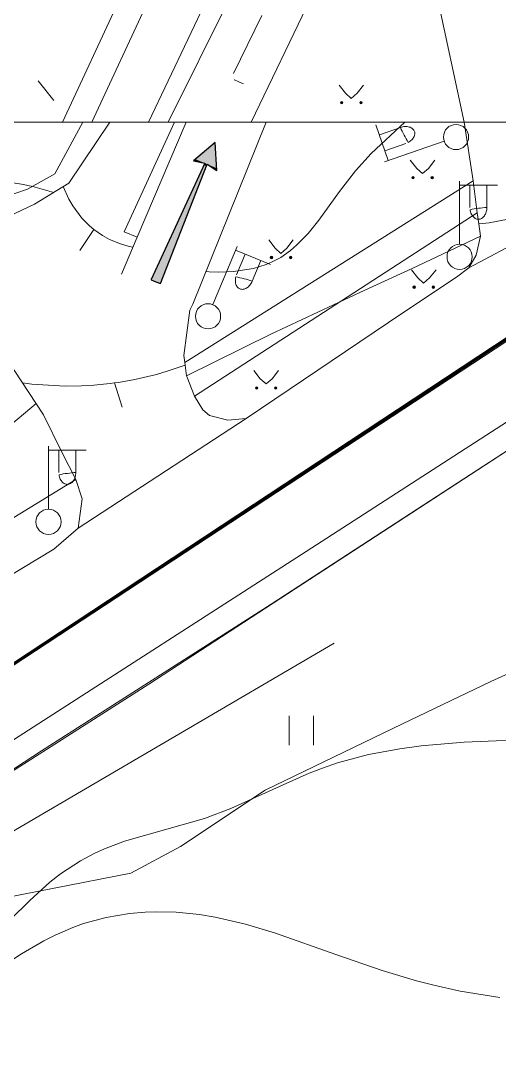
# Model space of a CAD drawing. Extents: x 1000 to 4000, y -5000 to -1000.
# Drawn here: x 1715.8 to 1753.8, y -4074 to -3991.9 of the extents above; entities that cross this region are included whole.
import ezdxf

# ---------------------------------------------------------------- set-up
doc = ezdxf.new("R2010")
doc.units = 0
doc.header["$MEASUREMENT"] = 0
for name, color, linetype in [('1', 7, 'CONTINUOUS'), ('11', 7, 'CONTINUOUS'), ('24', 7, 'CONTINUOUS'), ('границы команд_1', 10, 'CONTINUOUS'), ('СЛОЙ_24', 7, 'CONTINUOUS'), ('СЛОЙ_25', 7, 'CONTINUOUS'), ('СЛОЙ_3', 7, 'CONTINUOUS'), ('СЛОЙ_40', 7, 'CONTINUOUS'), ('СЛОЙ_41', 7, 'CONTINUOUS'), ('СЛОЙ_44', 7, 'CONTINUOUS'), ('СЛОЙ_50', 7, 'CONTINUOUS'), ('СЛОЙ_51', 7, 'CONTINUOUS'), ('СЛОЙ_52', 7, 'CONTINUOUS'), ('СЛОЙ_7', 7, 'CONTINUOUS')]:
    doc.layers.add(name, color=color, linetype=linetype)

# ---------------------------------------------------------------- blocks, each defined once
blk = doc.blocks.new('*U99')
at = {"layer": 'СЛОЙ_25', "color": 120, "linetype": 'Continuous'}
for points in [[(1.832, -0.916), (0, 0), (1.832, 0.916)], [(1.833, 0.102), (1.832, 0.916), (1.833, 0.917)], [(1.833, 0.102), (1.833, 0.917), (2, 1)], [(1.832, -0.916), (1.832, 0.093), (1.833, -0.917)], [(1.833, -0.917), (1.832, 0.093), (1.833, 0.093)], [(2, -0.108), (1.833, 0.093), (2, 0.098)], [(1.833, -0.103), (1.833, 0.093), (2, -0.108)], [(2, -0.108), (2, 0.098), (2.001, -0.108)], [(2.001, -0.108), (2, 0.098), (2.001, 0.098)], [(12, -0.41), (2.001, 0.098), (12, 0.4)], [(2.001, -0.108), (2.001, 0.098), (12, -0.41)], [(12, 0), (12, 0.4), (12, 0.401)], [(12, -0.41), (12, 0), (12, -0.41)], [(1.833, -0.917), (1.833, -0.103), (2, -1)], [(12, -0.41), (12, -0.298), (12, -0.41)], [(2, -1), (2, -0.998), (2.001, -1)]]:
    blk.add_solid(points, dxfattribs=at)
at = {"layer": 'СЛОЙ_25', "color": 120, "linetype": 'Continuous', "extrusion": (0, 0, -1)}
for points in [[(-1.832, 0.093), (-1.832, 0.916), (-1.833, 0.102)], [(-12, -0.41), (-12, 0), (-12, -0.298)], [(-2, -1), (-1.833, -0.103), (-2, -0.998)], [(-12, -0.41), (-12, -0.298), (-12, -0.314)], [(-12, -0.41), (-12, -0.314), (-12, -0.4)]]:
    blk.add_solid(points, dxfattribs=at)
blk = doc.blocks.new('238_3')
at = {"layer": 'СЛОЙ_25', "color": 120, "linetype": 'Continuous'}
blk.add_lwpolyline([(12, 0.401), (1.832, 0.093), (2, 1), (0, 0), (2.001, -1), (1.833, -0.103), (12, -0.41), (12, -0.4), (12, 0)], close=True, dxfattribs=at)
blk.add_blockref('*U99', (0, 0), dxfattribs=at)

msp = doc.modelspace()

# ---------------------------------------------------------------- linework, layer by layer
at = {"layer": '1', "color": 253, "linetype": 'Continuous', "lineweight": 0}
msp.add_line((1000, -4000), (2000, -4000), dxfattribs=at)
msp.add_line((1000, -4000), (2000, -4000), dxfattribs=at)
at = {"layer": '11', "color": 253, "linetype": 'Continuous', "lineweight": 0}
for p, q in [((1727.467, -4000), (1745.687, -3963.465)), ((1744.216, -3978.85), (1734.069, -4000)), ((1732.65, -3996.147), (1734.904, -3991.53))]:
    msp.add_line(p, q, dxfattribs=at)
at = {"layer": '24', "color": 253, "linetype": 'Continuous', "lineweight": 0}
for p, q in [((1725.908, -4000), (1746.559, -3956.643)), ((1719.098, -4000), (1736.633, -3962.193)), ((1721.42, -4000), (1738.544, -3963.079)), ((1750.954, -4000), (1746.652, -3979.922))]:
    msp.add_line(p, q, dxfattribs=at)
at = {"layer": 'границы команд_1', "color": 6, "lineweight": 100}
msp.add_lwpolyline([(1612.961, -4276.819), (1612.961, -4259.864), (1625.02, -4185.114), (1636.753, -4129.276), (1649.533, -4098.953), (1661.196, -4081.671), (1676.84, -4068.302), (1835.035, -3963.898), (1864.509, -3940.502), (1880.89, -3924.111), (1893.059, -3902.283), (1902.12, -3885.222), (1918.702, -3847.062), (1400.618, -3643.717), (1216.078, -4109.027), (1196.4, -4143.603), (1121.31, -4268.85)], dxfattribs=at)
at = {"layer": 'СЛОЙ_24', "color": 253, "linetype": 'Continuous', "lineweight": 0}
for points in [[(1618.642, -4254.56), (1621.451, -4235.092), (1623.537, -4222.006), (1625.624, -4210.204), (1629.643, -4188.511), (1632.212, -4173.659), (1639.034, -4143.658), (1642.003, -4133.221), (1645.695, -4121.981), (1649.547, -4113.471), (1652.591, -4107.387), (1656.272, -4100.357), (1658.781, -4096.173), (1662.294, -4090.984), (1668.417, -4083.267), (1672.746, -4078.939), (1679.325, -4072.991), (1688.463, -4066.631), (1703.786, -4056.588), (1715.665, -4048.72), (1738.418, -4034.075), (1764.847, -4017.003), (1777.352, -4009.408), (1791.139, -4000)], [(1648.073, -4123.32), (1650.751, -4116.509), (1654.264, -4109.061), (1658.112, -4101.445), (1662.462, -4094.332), (1668.067, -4087.134), (1674.006, -4080.439), (1684.63, -4071.066), (1694.5, -4065.208), (1702.28, -4059.768), (1717.421, -4049.892), (1735.657, -4038.259), (1746.699, -4031.062), (1770.873, -4015.329), (1794.574, -4000)], [(1718.48, -4004.104), (1720.711, -4000)], [(1719.604, -4004.826), (1722.841, -4000)], [(1723.991, -4008.691), (1727.971, -4000)], [(1751.673, -4004.659), (1750.954, -4000)], [(1709.09, -4006.685), (1712.301, -4006.593), (1714.467, -4005.95), (1716.313, -4005.308), (1718.48, -4004.104)], [(1728.792, -4019.072), (1751.673, -4004.659)], [(1751.996, -4007.184), (1751.673, -4004.659)], [(1707.565, -4008.198), (1711.016, -4008.198), (1714.307, -4007.717), (1716.875, -4006.512), (1719.604, -4004.826)], [(1729.579, -4021.74), (1751.996, -4007.184)], [(1752.138, -4008.071), (1751.996, -4007.184)], [(1725.022, -4009.113), (1723.991, -4008.691)], [(1751.903, -4010.55), (1752.267, -4009.055), (1752.138, -4008.071)], [(1751.327, -4011.557), (1751.903, -4010.55)], [(1733.658, -4023.508), (1746.108, -4015.116), (1750.36, -4012.304), (1751.327, -4011.557)], [(1705.88, -4013.979), (1711.277, -4015.944), (1713.504, -4017.832), (1715.27, -4019.679), (1717.597, -4023.211), (1719.042, -4026.182)], [(1729.427, -4014.43), (1729.201, -4014.914), (1728.711, -4018.505), (1728.792, -4019.072)], [(1728.792, -4019.072), (1728.941, -4020.114)], [(1728.941, -4020.114), (1728.95, -4020.168), (1729.579, -4021.74)], [(1729.579, -4021.74), (1730.227, -4022.82)], [(1730.227, -4022.82), (1730.767, -4023.277), (1732.204, -4023.632), (1733.658, -4023.508)], [(1719.042, -4026.182), (1720.165, -4028.349)], [(1699.56, -4045.993), (1697.213, -4042.399), (1720.165, -4028.349)], [(1720.165, -4028.349), (1720.647, -4029.875), (1720.326, -4032.203)], [(1720.326, -4032.203), (1718.4, -4033.889)], [(1699.56, -4045.993), (1713.424, -4036.859), (1718.4, -4033.889)]]:
    msp.add_lwpolyline(points, dxfattribs=at)
at = {"layer": 'СЛОЙ_25', "color": 253, "linetype": 'Continuous', "lineweight": 0}
for p, q in [((1725.022, -4009.113), (1728.895, -4000)), ((1735.264, -4000), (1729.427, -4014.43)), ((1723.77, -4012.059), (1725.022, -4009.113))]:
    msp.add_line(p, q, dxfattribs=at)
at = {"layer": 'СЛОЙ_3', "color": 253, "linetype": 'Continuous', "lineweight": 0}
for p, q in [((1744.946, -4003.038), (1743.965, -4000.202)), ((1745.909, -4000.415), (1744.238, -4000.993)), ((1749.374, -4001.505), (1744.649, -4003.14)), ((1747.484, -4002.159), (1744.649, -4003.14)), ((1746.348, -4001.684), (1744.677, -4002.262)), ((1750.602, -4009.681), (1750.602, -4004.681)), ((1750.602, -4007.681), (1750.602, -4004.681)), ((1750.602, -4004.995), (1753.602, -4004.995)), ((1751.423, -4006.763), (1751.423, -4004.995)), ((1752.765, -4006.763), (1752.765, -4004.995)), ((1731.029, -4014.479), (1732.949, -4009.863)), ((1731.797, -4012.632), (1732.949, -4009.863)), ((1732.828, -4010.152), (1735.598, -4011.305)), ((1732.908, -4012.1), (1733.586, -4010.467)), ((1734.147, -4012.615), (1734.826, -4010.983)), ((1717.987, -4030.714), (1717.987, -4025.714)), ((1717.987, -4028.714), (1717.987, -4025.714)), ((1717.987, -4026.028), (1720.987, -4026.028)), ((1718.808, -4027.796), (1718.808, -4026.028)), ((1720.15, -4027.796), (1720.15, -4026.028))]:
    msp.add_line(p, q, dxfattribs=at)
for points in [[(1745.909, -4000.414, -0.035191), (1746.087, -4000.366, -0.036545), (1746.267, -4000.344, -0.03934), (1746.441, -4000.35, -0.0437), (1746.603, -4000.382, -0.049642), (1746.747, -4000.44, -0.056748), (1746.868, -4000.521, -0.0637), (1746.96, -4000.622, -0.068204), (1747.019, -4000.74, -0.068204), (1747.045, -4000.87, -0.0637), (1747.036, -4001.006, -0.056748), (1746.991, -4001.144, -0.049642), (1746.914, -4001.279, -0.0437), (1746.806, -4001.404, -0.03934), (1746.672, -4001.516, -0.036545), (1746.518, -4001.61, -0.035191)], [(1752.765, -4006.763, -0.035191), (1752.752, -4006.947, -0.036545), (1752.714, -4007.124, -0.03934), (1752.652, -4007.287, -0.0437), (1752.569, -4007.43, -0.049642), (1752.467, -4007.547, -0.056748), (1752.351, -4007.634, -0.0637), (1752.225, -4007.688, -0.068204), (1752.094, -4007.706, -0.068204), (1751.963, -4007.688, -0.0637), (1751.837, -4007.634, -0.056748), (1751.721, -4007.547, -0.049642), (1751.619, -4007.43, -0.0437), (1751.536, -4007.287, -0.03934), (1751.474, -4007.124, -0.036545), (1751.436, -4006.947, -0.035191)], [(1734.146, -4012.616, -0.035191), (1734.064, -4012.781, -0.036545), (1733.96, -4012.929, -0.03934), (1733.841, -4013.056, -0.0437), (1733.709, -4013.156, -0.049642), (1733.57, -4013.225, -0.056748), (1733.429, -4013.261, -0.0637), (1733.292, -4013.262, -0.068204), (1733.164, -4013.229, -0.068204), (1733.051, -4013.162, -0.0637), (1732.955, -4013.064, -0.056748), (1732.881, -4012.939, -0.049642), (1732.832, -4012.791, -0.0437), (1732.81, -4012.627, -0.03934), (1732.815, -4012.453, -0.036545), (1732.848, -4012.275, -0.035191)], [(1720.15, -4027.796, -0.035191), (1720.137, -4027.98, -0.036545), (1720.099, -4028.157, -0.03934), (1720.037, -4028.32, -0.0437), (1719.954, -4028.463, -0.049642), (1719.852, -4028.58, -0.056748), (1719.736, -4028.667, -0.0637), (1719.61, -4028.721, -0.068204), (1719.479, -4028.739, -0.068204), (1719.348, -4028.721, -0.0637), (1719.222, -4028.667, -0.056748), (1719.106, -4028.58, -0.049642), (1719.004, -4028.463, -0.0437), (1718.921, -4028.32, -0.03934), (1718.859, -4028.157, -0.036545), (1718.821, -4027.98, -0.035191)]]:
    msp.add_lwpolyline(points, format="xyb", close=True, dxfattribs=at)
for centre in [(1750.319, -4001.177), (1750.602, -4010.681), (1730.644, -4015.403), (1717.987, -4031.714)]:
    msp.add_circle(centre, 1, dxfattribs=at)
at = {"layer": 'СЛОЙ_40', "color": 253, "linetype": 'Continuous', "lineweight": 0}
for points in [[(1818.896, -4007.359), (1790.157, -4025.117), (1778.344, -4030.966), (1765.218, -4038.845), (1753.087, -4044.395), (1746.06, -4047.741), (1735.185, -4053.014), (1728.465, -4057.467), (1724.512, -4059.588)], [(1626.487, -4249.416), (1640.165, -4173.049), (1654.011, -4116.545), (1664.406, -4097.296), (1670.561, -4090.197), (1680.976, -4079.785), (1689.497, -4072.212), (1700.859, -4064.64), (1740.638, -4041.348)], [(1701.562, -4067.493), (1712.066, -4062.035), (1724.512, -4059.588)]]:
    msp.add_lwpolyline(points, dxfattribs=at)
at = {"layer": 'СЛОЙ_41', "color": 253, "linetype": 'Continuous', "lineweight": 0}
for p, q in [((1741.036, -3997.053), (1741.546, -3997.703)), ((1742.986, -3997.053), (1742.476, -3997.703)), ((1741.546, -3997.703), (1742.006, -3998.113)), ((1742.476, -3997.703), (1742.006, -3998.113)), ((1746.69, -4003.018), (1747.2, -4003.668)), ((1748.64, -4003.018), (1748.13, -4003.668)), ((1747.2, -4003.668), (1747.66, -4004.078)), ((1748.13, -4003.668), (1747.66, -4004.078)), ((1735.459, -4009.347), (1735.969, -4009.997)), ((1737.409, -4009.347), (1736.899, -4009.997)), ((1735.969, -4009.997), (1736.429, -4010.407)), ((1736.899, -4009.997), (1736.429, -4010.407)), ((1746.779, -4011.705), (1747.289, -4012.355)), ((1748.729, -4011.705), (1748.219, -4012.355)), ((1747.289, -4012.355), (1747.749, -4012.765)), ((1748.219, -4012.355), (1747.749, -4012.765)), ((1734.279, -4019.711), (1734.789, -4020.361)), ((1734.789, -4020.361), (1735.249, -4020.771)), ((1735.719, -4020.361), (1735.249, -4020.771)), ((1736.229, -4019.711), (1735.719, -4020.361)), ((1737.069, -4049.44), (1737.069, -4047.1)), ((1739.019, -4047.1), (1739.019, -4049.44))]:
    msp.add_line(p, q, dxfattribs=at)
for centre in [(1741.25, -3998.443), (1742.771, -3998.443), (1746.904, -4004.408), (1748.425, -4004.408), (1735.673, -4010.735), (1737.194, -4010.735), (1746.993, -4013.093), (1748.514, -4013.093), (1734.493, -4021.099), (1736.014, -4021.099)]:
    msp.add_circle(centre, 0.0976, dxfattribs=at)
for points in [[(1741.154, -3998.462), (1741.152, -3998.443), (1741.154, -3998.423)], [(1741.16, -3998.48), (1741.154, -3998.423), (1741.16, -3998.405)], [(1741.154, -3998.462), (1741.154, -3998.423), (1741.16, -3998.48)], [(1741.169, -3998.497), (1741.16, -3998.405), (1741.169, -3998.388)], [(1741.16, -3998.48), (1741.16, -3998.405), (1741.169, -3998.497)], [(1741.181, -3998.512), (1741.169, -3998.388), (1741.181, -3998.374)], [(1741.169, -3998.497), (1741.169, -3998.388), (1741.181, -3998.512)], [(1741.196, -3998.524), (1741.181, -3998.374), (1741.196, -3998.361)], [(1741.181, -3998.512), (1741.181, -3998.374), (1741.196, -3998.524)], [(1741.213, -3998.533), (1741.196, -3998.361), (1741.213, -3998.352)], [(1741.196, -3998.524), (1741.196, -3998.361), (1741.213, -3998.533)], [(1741.231, -3998.538), (1741.213, -3998.352), (1741.231, -3998.347)], [(1741.213, -3998.533), (1741.213, -3998.352), (1741.231, -3998.538)], [(1741.25, -3998.54), (1741.231, -3998.347), (1741.25, -3998.345)], [(1741.231, -3998.538), (1741.231, -3998.347), (1741.25, -3998.54)], [(1742.675, -3998.462), (1742.673, -3998.443), (1742.675, -3998.423)], [(1742.681, -3998.48), (1742.675, -3998.423), (1742.681, -3998.405)], [(1742.675, -3998.462), (1742.675, -3998.423), (1742.681, -3998.48)], [(1742.69, -3998.497), (1742.681, -3998.405), (1742.69, -3998.388)], [(1742.681, -3998.48), (1742.681, -3998.405), (1742.69, -3998.497)], [(1742.702, -3998.512), (1742.69, -3998.388), (1742.702, -3998.374)], [(1742.69, -3998.497), (1742.69, -3998.388), (1742.702, -3998.512)], [(1742.717, -3998.524), (1742.702, -3998.374), (1742.717, -3998.361)], [(1742.702, -3998.512), (1742.702, -3998.374), (1742.717, -3998.524)], [(1742.734, -3998.533), (1742.717, -3998.361), (1742.734, -3998.352)], [(1742.717, -3998.524), (1742.717, -3998.361), (1742.734, -3998.533)], [(1742.752, -3998.538), (1742.734, -3998.352), (1742.752, -3998.347)], [(1742.734, -3998.533), (1742.734, -3998.352), (1742.752, -3998.538)], [(1742.771, -3998.54), (1742.752, -3998.347), (1742.771, -3998.345)], [(1742.752, -3998.538), (1742.752, -3998.347), (1742.771, -3998.54)], [(1746.808, -4004.427), (1746.806, -4004.408), (1746.808, -4004.388)], [(1746.814, -4004.445), (1746.808, -4004.388), (1746.814, -4004.37)], [(1746.808, -4004.427), (1746.808, -4004.388), (1746.814, -4004.445)], [(1746.823, -4004.462), (1746.814, -4004.37), (1746.823, -4004.353)], [(1746.814, -4004.445), (1746.814, -4004.37), (1746.823, -4004.462)], [(1746.835, -4004.477), (1746.823, -4004.353), (1746.835, -4004.339)], [(1746.823, -4004.462), (1746.823, -4004.353), (1746.835, -4004.477)], [(1746.85, -4004.489), (1746.835, -4004.339), (1746.85, -4004.326)], [(1746.835, -4004.477), (1746.835, -4004.339), (1746.85, -4004.489)], [(1746.867, -4004.498), (1746.85, -4004.326), (1746.867, -4004.317)], [(1746.85, -4004.489), (1746.85, -4004.326), (1746.867, -4004.498)], [(1746.885, -4004.503), (1746.867, -4004.317), (1746.885, -4004.312)], [(1746.867, -4004.498), (1746.867, -4004.317), (1746.885, -4004.503)], [(1746.904, -4004.505), (1746.885, -4004.312), (1746.904, -4004.31)], [(1746.885, -4004.503), (1746.885, -4004.312), (1746.904, -4004.505)], [(1748.329, -4004.427), (1748.327, -4004.408), (1748.329, -4004.388)], [(1748.335, -4004.445), (1748.329, -4004.388), (1748.335, -4004.37)], [(1748.329, -4004.427), (1748.329, -4004.388), (1748.335, -4004.445)], [(1748.344, -4004.462), (1748.335, -4004.37), (1748.344, -4004.353)], [(1748.335, -4004.445), (1748.335, -4004.37), (1748.344, -4004.462)], [(1748.356, -4004.477), (1748.344, -4004.353), (1748.356, -4004.339)], [(1748.344, -4004.462), (1748.344, -4004.353), (1748.356, -4004.477)], [(1748.371, -4004.489), (1748.356, -4004.339), (1748.371, -4004.326)], [(1748.356, -4004.477), (1748.356, -4004.339), (1748.371, -4004.489)], [(1748.388, -4004.498), (1748.371, -4004.326), (1748.388, -4004.317)], [(1748.371, -4004.489), (1748.371, -4004.326), (1748.388, -4004.498)], [(1748.406, -4004.503), (1748.388, -4004.317), (1748.406, -4004.312)], [(1748.388, -4004.498), (1748.388, -4004.317), (1748.406, -4004.503)], [(1748.425, -4004.505), (1748.406, -4004.312), (1748.425, -4004.31)], [(1748.406, -4004.503), (1748.406, -4004.312), (1748.425, -4004.505)], [(1735.577, -4010.754), (1735.575, -4010.735), (1735.577, -4010.716)], [(1735.582, -4010.772), (1735.577, -4010.716), (1735.582, -4010.698)], [(1735.577, -4010.754), (1735.577, -4010.716), (1735.582, -4010.772)], [(1735.591, -4010.789), (1735.582, -4010.698), (1735.591, -4010.681)], [(1735.582, -4010.772), (1735.582, -4010.698), (1735.591, -4010.789)], [(1735.604, -4010.804), (1735.591, -4010.681), (1735.604, -4010.666)], [(1735.591, -4010.789), (1735.591, -4010.681), (1735.604, -4010.804)], [(1735.618, -4010.816), (1735.604, -4010.666), (1735.618, -4010.654)], [(1735.604, -4010.804), (1735.604, -4010.666), (1735.618, -4010.816)], [(1735.635, -4010.825), (1735.618, -4010.654), (1735.635, -4010.645)], [(1735.618, -4010.816), (1735.618, -4010.654), (1735.635, -4010.825)], [(1735.654, -4010.831), (1735.635, -4010.645), (1735.654, -4010.639)], [(1735.635, -4010.825), (1735.635, -4010.645), (1735.654, -4010.831)], [(1735.673, -4010.833), (1735.654, -4010.639), (1735.673, -4010.637)], [(1735.654, -4010.831), (1735.654, -4010.639), (1735.673, -4010.833)], [(1737.098, -4010.754), (1737.096, -4010.735), (1737.098, -4010.716)], [(1737.103, -4010.772), (1737.098, -4010.716), (1737.103, -4010.698)], [(1737.098, -4010.754), (1737.098, -4010.716), (1737.103, -4010.772)], [(1737.112, -4010.789), (1737.103, -4010.698), (1737.112, -4010.681)], [(1737.103, -4010.772), (1737.103, -4010.698), (1737.112, -4010.789)], [(1737.125, -4010.804), (1737.112, -4010.681), (1737.125, -4010.666)], [(1737.112, -4010.789), (1737.112, -4010.681), (1737.125, -4010.804)], [(1737.139, -4010.816), (1737.125, -4010.666), (1737.139, -4010.654)], [(1737.125, -4010.804), (1737.125, -4010.666), (1737.139, -4010.816)], [(1737.156, -4010.825), (1737.139, -4010.654), (1737.156, -4010.645)], [(1737.139, -4010.816), (1737.139, -4010.654), (1737.156, -4010.825)], [(1737.175, -4010.831), (1737.156, -4010.645), (1737.175, -4010.639)], [(1737.156, -4010.825), (1737.156, -4010.645), (1737.175, -4010.831)], [(1737.194, -4010.833), (1737.175, -4010.639), (1737.194, -4010.637)], [(1737.175, -4010.831), (1737.175, -4010.639), (1737.194, -4010.833)], [(1746.897, -4013.112), (1746.895, -4013.093), (1746.897, -4013.074)], [(1746.902, -4013.13), (1746.897, -4013.074), (1746.902, -4013.056)], [(1746.897, -4013.112), (1746.897, -4013.074), (1746.902, -4013.13)], [(1746.911, -4013.147), (1746.902, -4013.056), (1746.911, -4013.039)], [(1746.902, -4013.13), (1746.902, -4013.056), (1746.911, -4013.147)], [(1746.924, -4013.162), (1746.911, -4013.039), (1746.924, -4013.024)], [(1746.911, -4013.147), (1746.911, -4013.039), (1746.924, -4013.162)], [(1746.938, -4013.174), (1746.924, -4013.024), (1746.938, -4013.012)], [(1746.924, -4013.162), (1746.924, -4013.024), (1746.938, -4013.174)], [(1746.955, -4013.183), (1746.938, -4013.012), (1746.955, -4013.003)], [(1746.938, -4013.174), (1746.938, -4013.012), (1746.955, -4013.183)], [(1746.974, -4013.189), (1746.955, -4013.003), (1746.974, -4012.997)], [(1746.955, -4013.183), (1746.955, -4013.003), (1746.974, -4013.189)], [(1746.993, -4013.191), (1746.974, -4012.997), (1746.993, -4012.995)], [(1746.974, -4013.189), (1746.974, -4012.997), (1746.993, -4013.191)], [(1748.418, -4013.112), (1748.416, -4013.093), (1748.418, -4013.074)], [(1748.423, -4013.13), (1748.418, -4013.074), (1748.423, -4013.056)], [(1748.418, -4013.112), (1748.418, -4013.074), (1748.423, -4013.13)], [(1748.432, -4013.147), (1748.423, -4013.056), (1748.432, -4013.039)], [(1748.423, -4013.13), (1748.423, -4013.056), (1748.432, -4013.147)], [(1748.445, -4013.162), (1748.432, -4013.039), (1748.445, -4013.024)], [(1748.432, -4013.147), (1748.432, -4013.039), (1748.445, -4013.162)], [(1748.459, -4013.174), (1748.445, -4013.024), (1748.459, -4013.012)], [(1748.445, -4013.162), (1748.445, -4013.024), (1748.459, -4013.174)], [(1748.476, -4013.183), (1748.459, -4013.012), (1748.476, -4013.003)], [(1748.459, -4013.174), (1748.459, -4013.012), (1748.476, -4013.183)], [(1748.495, -4013.189), (1748.476, -4013.003), (1748.495, -4012.997)], [(1748.476, -4013.183), (1748.476, -4013.003), (1748.495, -4013.189)], [(1748.514, -4013.191), (1748.495, -4012.997), (1748.514, -4012.995)], [(1748.495, -4013.189), (1748.495, -4012.997), (1748.514, -4013.191)], [(1734.397, -4021.118), (1734.395, -4021.099), (1734.397, -4021.08)], [(1734.402, -4021.136), (1734.397, -4021.08), (1734.402, -4021.062)], [(1734.397, -4021.118), (1734.397, -4021.08), (1734.402, -4021.136)], [(1734.411, -4021.153), (1734.402, -4021.062), (1734.411, -4021.045)], [(1734.402, -4021.136), (1734.402, -4021.062), (1734.411, -4021.153)], [(1734.424, -4021.168), (1734.411, -4021.045), (1734.424, -4021.03)], [(1734.411, -4021.153), (1734.411, -4021.045), (1734.424, -4021.168)], [(1734.438, -4021.18), (1734.424, -4021.03), (1734.438, -4021.018)], [(1734.424, -4021.168), (1734.424, -4021.03), (1734.438, -4021.18)], [(1734.455, -4021.189), (1734.438, -4021.018), (1734.455, -4021.009)], [(1734.438, -4021.18), (1734.438, -4021.018), (1734.455, -4021.189)], [(1734.474, -4021.195), (1734.455, -4021.009), (1734.474, -4021.003)], [(1734.455, -4021.189), (1734.455, -4021.009), (1734.474, -4021.195)], [(1734.493, -4021.197), (1734.474, -4021.003), (1734.493, -4021.001)], [(1734.474, -4021.195), (1734.474, -4021.003), (1734.493, -4021.197)], [(1735.918, -4021.118), (1735.916, -4021.099), (1735.918, -4021.08)], [(1735.923, -4021.136), (1735.918, -4021.08), (1735.923, -4021.062)], [(1735.918, -4021.118), (1735.918, -4021.08), (1735.923, -4021.136)], [(1735.932, -4021.153), (1735.923, -4021.062), (1735.932, -4021.045)], [(1735.923, -4021.136), (1735.923, -4021.062), (1735.932, -4021.153)], [(1735.945, -4021.168), (1735.932, -4021.045), (1735.945, -4021.03)], [(1735.932, -4021.153), (1735.932, -4021.045), (1735.945, -4021.168)], [(1735.959, -4021.18), (1735.945, -4021.03), (1735.959, -4021.018)], [(1735.945, -4021.168), (1735.945, -4021.03), (1735.959, -4021.18)], [(1735.976, -4021.189), (1735.959, -4021.018), (1735.976, -4021.009)], [(1735.959, -4021.18), (1735.959, -4021.018), (1735.976, -4021.189)], [(1735.995, -4021.195), (1735.976, -4021.009), (1735.995, -4021.003)], [(1735.976, -4021.189), (1735.976, -4021.009), (1735.995, -4021.195)], [(1736.014, -4021.197), (1735.995, -4021.003), (1736.014, -4021.001)], [(1735.995, -4021.195), (1735.995, -4021.003), (1736.014, -4021.197)]]:
    msp.add_solid(points, dxfattribs=at)
at = {"layer": 'СЛОЙ_41', "color": 253, "linetype": 'Continuous', "lineweight": 0, "extrusion": (0, 0, -1)}
for points in [[(-1741.25, -3998.54), (-1741.25, -3998.345), (-1741.269, -3998.538)], [(-1741.269, -3998.538), (-1741.25, -3998.345), (-1741.269, -3998.347)], [(-1741.269, -3998.538), (-1741.269, -3998.347), (-1741.287, -3998.533)], [(-1741.287, -3998.533), (-1741.269, -3998.347), (-1741.287, -3998.352)], [(-1741.287, -3998.533), (-1741.287, -3998.352), (-1741.304, -3998.524)], [(-1741.304, -3998.524), (-1741.287, -3998.352), (-1741.304, -3998.361)], [(-1741.304, -3998.524), (-1741.304, -3998.361), (-1741.319, -3998.512)], [(-1741.319, -3998.512), (-1741.304, -3998.361), (-1741.319, -3998.374)], [(-1741.319, -3998.512), (-1741.319, -3998.374), (-1741.331, -3998.497)], [(-1741.331, -3998.497), (-1741.319, -3998.374), (-1741.331, -3998.388)], [(-1741.331, -3998.497), (-1741.331, -3998.388), (-1741.34, -3998.48)], [(-1741.34, -3998.48), (-1741.331, -3998.388), (-1741.34, -3998.405)], [(-1741.34, -3998.48), (-1741.34, -3998.405), (-1741.346, -3998.462)], [(-1741.346, -3998.462), (-1741.34, -3998.405), (-1741.346, -3998.423)], [(-1741.346, -3998.462), (-1741.346, -3998.423), (-1741.348, -3998.443)], [(-1742.771, -3998.54), (-1742.771, -3998.345), (-1742.79, -3998.538)], [(-1742.79, -3998.538), (-1742.771, -3998.345), (-1742.79, -3998.347)], [(-1742.79, -3998.538), (-1742.79, -3998.347), (-1742.808, -3998.533)], [(-1742.808, -3998.533), (-1742.79, -3998.347), (-1742.808, -3998.352)], [(-1742.808, -3998.533), (-1742.808, -3998.352), (-1742.825, -3998.524)], [(-1742.825, -3998.524), (-1742.808, -3998.352), (-1742.825, -3998.361)], [(-1742.825, -3998.524), (-1742.825, -3998.361), (-1742.84, -3998.512)], [(-1742.84, -3998.512), (-1742.825, -3998.361), (-1742.84, -3998.374)], [(-1742.84, -3998.512), (-1742.84, -3998.374), (-1742.852, -3998.497)], [(-1742.852, -3998.497), (-1742.84, -3998.374), (-1742.852, -3998.388)], [(-1742.852, -3998.497), (-1742.852, -3998.388), (-1742.861, -3998.48)], [(-1742.861, -3998.48), (-1742.852, -3998.388), (-1742.861, -3998.405)], [(-1742.861, -3998.48), (-1742.861, -3998.405), (-1742.867, -3998.462)], [(-1742.867, -3998.462), (-1742.861, -3998.405), (-1742.867, -3998.423)], [(-1742.867, -3998.462), (-1742.867, -3998.423), (-1742.869, -3998.443)], [(-1746.904, -4004.505), (-1746.904, -4004.31), (-1746.923, -4004.503)], [(-1746.923, -4004.503), (-1746.904, -4004.31), (-1746.923, -4004.312)], [(-1746.923, -4004.503), (-1746.923, -4004.312), (-1746.941, -4004.498)], [(-1746.941, -4004.498), (-1746.923, -4004.312), (-1746.941, -4004.317)], [(-1746.941, -4004.498), (-1746.941, -4004.317), (-1746.958, -4004.489)], [(-1746.958, -4004.489), (-1746.941, -4004.317), (-1746.958, -4004.326)], [(-1746.958, -4004.489), (-1746.958, -4004.326), (-1746.973, -4004.477)], [(-1746.973, -4004.477), (-1746.958, -4004.326), (-1746.973, -4004.339)], [(-1746.973, -4004.477), (-1746.973, -4004.339), (-1746.985, -4004.462)], [(-1746.985, -4004.462), (-1746.973, -4004.339), (-1746.985, -4004.353)], [(-1746.985, -4004.462), (-1746.985, -4004.353), (-1746.994, -4004.445)], [(-1746.994, -4004.445), (-1746.985, -4004.353), (-1746.994, -4004.37)], [(-1746.994, -4004.445), (-1746.994, -4004.37), (-1747, -4004.427)], [(-1747, -4004.427), (-1746.994, -4004.37), (-1747, -4004.388)], [(-1747, -4004.427), (-1747, -4004.388), (-1747.002, -4004.408)], [(-1748.425, -4004.505), (-1748.425, -4004.31), (-1748.444, -4004.503)], [(-1748.444, -4004.503), (-1748.425, -4004.31), (-1748.444, -4004.312)], [(-1748.444, -4004.503), (-1748.444, -4004.312), (-1748.462, -4004.498)], [(-1748.462, -4004.498), (-1748.444, -4004.312), (-1748.462, -4004.317)], [(-1748.462, -4004.498), (-1748.462, -4004.317), (-1748.479, -4004.489)], [(-1748.479, -4004.489), (-1748.462, -4004.317), (-1748.479, -4004.326)], [(-1748.479, -4004.489), (-1748.479, -4004.326), (-1748.494, -4004.477)], [(-1748.494, -4004.477), (-1748.479, -4004.326), (-1748.494, -4004.339)], [(-1748.494, -4004.477), (-1748.494, -4004.339), (-1748.506, -4004.462)], [(-1748.506, -4004.462), (-1748.494, -4004.339), (-1748.506, -4004.353)], [(-1748.506, -4004.462), (-1748.506, -4004.353), (-1748.515, -4004.445)], [(-1748.515, -4004.445), (-1748.506, -4004.353), (-1748.515, -4004.37)], [(-1748.515, -4004.445), (-1748.515, -4004.37), (-1748.521, -4004.427)], [(-1748.521, -4004.427), (-1748.515, -4004.37), (-1748.521, -4004.388)], [(-1748.521, -4004.427), (-1748.521, -4004.388), (-1748.523, -4004.408)], [(-1735.673, -4010.833), (-1735.673, -4010.637), (-1735.692, -4010.831)], [(-1735.692, -4010.831), (-1735.673, -4010.637), (-1735.692, -4010.639)], [(-1735.692, -4010.831), (-1735.692, -4010.639), (-1735.71, -4010.825)], [(-1735.71, -4010.825), (-1735.692, -4010.639), (-1735.71, -4010.645)], [(-1735.71, -4010.825), (-1735.71, -4010.645), (-1735.727, -4010.816)], [(-1735.727, -4010.816), (-1735.71, -4010.645), (-1735.727, -4010.654)], [(-1735.727, -4010.816), (-1735.727, -4010.654), (-1735.742, -4010.804)], [(-1735.742, -4010.804), (-1735.727, -4010.654), (-1735.742, -4010.666)], [(-1735.742, -4010.804), (-1735.742, -4010.666), (-1735.754, -4010.789)], [(-1735.754, -4010.789), (-1735.742, -4010.666), (-1735.754, -4010.681)], [(-1735.754, -4010.789), (-1735.754, -4010.681), (-1735.763, -4010.772)], [(-1735.763, -4010.772), (-1735.754, -4010.681), (-1735.763, -4010.698)], [(-1735.763, -4010.772), (-1735.763, -4010.698), (-1735.768, -4010.754)], [(-1735.768, -4010.754), (-1735.763, -4010.698), (-1735.768, -4010.716)], [(-1735.768, -4010.754), (-1735.768, -4010.716), (-1735.77, -4010.735)], [(-1737.194, -4010.833), (-1737.194, -4010.637), (-1737.213, -4010.831)], [(-1737.213, -4010.831), (-1737.194, -4010.637), (-1737.213, -4010.639)], [(-1737.213, -4010.831), (-1737.213, -4010.639), (-1737.231, -4010.825)], [(-1737.231, -4010.825), (-1737.213, -4010.639), (-1737.231, -4010.645)], [(-1737.231, -4010.825), (-1737.231, -4010.645), (-1737.248, -4010.816)], [(-1737.248, -4010.816), (-1737.231, -4010.645), (-1737.248, -4010.654)], [(-1737.248, -4010.816), (-1737.248, -4010.654), (-1737.263, -4010.804)], [(-1737.263, -4010.804), (-1737.248, -4010.654), (-1737.263, -4010.666)], [(-1737.263, -4010.804), (-1737.263, -4010.666), (-1737.275, -4010.789)], [(-1737.275, -4010.789), (-1737.263, -4010.666), (-1737.275, -4010.681)], [(-1737.275, -4010.789), (-1737.275, -4010.681), (-1737.284, -4010.772)], [(-1737.284, -4010.772), (-1737.275, -4010.681), (-1737.284, -4010.698)], [(-1737.284, -4010.772), (-1737.284, -4010.698), (-1737.289, -4010.754)], [(-1737.289, -4010.754), (-1737.284, -4010.698), (-1737.289, -4010.716)], [(-1737.289, -4010.754), (-1737.289, -4010.716), (-1737.291, -4010.735)], [(-1746.993, -4013.191), (-1746.993, -4012.995), (-1747.012, -4013.189)], [(-1747.012, -4013.189), (-1746.993, -4012.995), (-1747.012, -4012.997)], [(-1747.012, -4013.189), (-1747.012, -4012.997), (-1747.03, -4013.183)], [(-1747.03, -4013.183), (-1747.012, -4012.997), (-1747.03, -4013.003)], [(-1747.03, -4013.183), (-1747.03, -4013.003), (-1747.047, -4013.174)], [(-1747.047, -4013.174), (-1747.03, -4013.003), (-1747.047, -4013.012)], [(-1747.047, -4013.174), (-1747.047, -4013.012), (-1747.062, -4013.162)], [(-1747.062, -4013.162), (-1747.047, -4013.012), (-1747.062, -4013.024)], [(-1747.062, -4013.162), (-1747.062, -4013.024), (-1747.074, -4013.147)], [(-1747.074, -4013.147), (-1747.062, -4013.024), (-1747.074, -4013.039)], [(-1747.074, -4013.147), (-1747.074, -4013.039), (-1747.083, -4013.13)], [(-1747.083, -4013.13), (-1747.074, -4013.039), (-1747.083, -4013.056)], [(-1747.083, -4013.13), (-1747.083, -4013.056), (-1747.088, -4013.112)], [(-1747.088, -4013.112), (-1747.083, -4013.056), (-1747.088, -4013.074)], [(-1747.088, -4013.112), (-1747.088, -4013.074), (-1747.09, -4013.093)], [(-1748.514, -4013.191), (-1748.514, -4012.995), (-1748.533, -4013.189)], [(-1748.533, -4013.189), (-1748.514, -4012.995), (-1748.533, -4012.997)], [(-1748.533, -4013.189), (-1748.533, -4012.997), (-1748.551, -4013.183)], [(-1748.551, -4013.183), (-1748.533, -4012.997), (-1748.551, -4013.003)], [(-1748.551, -4013.183), (-1748.551, -4013.003), (-1748.568, -4013.174)], [(-1748.568, -4013.174), (-1748.551, -4013.003), (-1748.568, -4013.012)], [(-1748.568, -4013.174), (-1748.568, -4013.012), (-1748.583, -4013.162)], [(-1748.583, -4013.162), (-1748.568, -4013.012), (-1748.583, -4013.024)], [(-1748.583, -4013.162), (-1748.583, -4013.024), (-1748.595, -4013.147)], [(-1748.595, -4013.147), (-1748.583, -4013.024), (-1748.595, -4013.039)], [(-1748.595, -4013.147), (-1748.595, -4013.039), (-1748.604, -4013.13)], [(-1748.604, -4013.13), (-1748.595, -4013.039), (-1748.604, -4013.056)], [(-1748.604, -4013.13), (-1748.604, -4013.056), (-1748.609, -4013.112)], [(-1748.609, -4013.112), (-1748.604, -4013.056), (-1748.609, -4013.074)], [(-1748.609, -4013.112), (-1748.609, -4013.074), (-1748.611, -4013.093)], [(-1734.493, -4021.197), (-1734.493, -4021.001), (-1734.512, -4021.195)], [(-1734.512, -4021.195), (-1734.493, -4021.001), (-1734.512, -4021.003)], [(-1734.512, -4021.195), (-1734.512, -4021.003), (-1734.53, -4021.189)], [(-1734.53, -4021.189), (-1734.512, -4021.003), (-1734.53, -4021.009)], [(-1734.53, -4021.189), (-1734.53, -4021.009), (-1734.547, -4021.18)], [(-1734.547, -4021.18), (-1734.53, -4021.009), (-1734.547, -4021.018)], [(-1734.547, -4021.18), (-1734.547, -4021.018), (-1734.562, -4021.168)], [(-1734.562, -4021.168), (-1734.547, -4021.018), (-1734.562, -4021.03)], [(-1734.562, -4021.168), (-1734.562, -4021.03), (-1734.574, -4021.153)], [(-1734.574, -4021.153), (-1734.562, -4021.03), (-1734.574, -4021.045)], [(-1734.574, -4021.153), (-1734.574, -4021.045), (-1734.583, -4021.136)], [(-1734.583, -4021.136), (-1734.574, -4021.045), (-1734.583, -4021.062)], [(-1734.583, -4021.136), (-1734.583, -4021.062), (-1734.588, -4021.118)], [(-1734.588, -4021.118), (-1734.583, -4021.062), (-1734.588, -4021.08)], [(-1734.588, -4021.118), (-1734.588, -4021.08), (-1734.59, -4021.099)], [(-1736.014, -4021.197), (-1736.014, -4021.001), (-1736.033, -4021.195)], [(-1736.033, -4021.195), (-1736.014, -4021.001), (-1736.033, -4021.003)], [(-1736.033, -4021.195), (-1736.033, -4021.003), (-1736.051, -4021.189)], [(-1736.051, -4021.189), (-1736.033, -4021.003), (-1736.051, -4021.009)], [(-1736.051, -4021.189), (-1736.051, -4021.009), (-1736.068, -4021.18)], [(-1736.068, -4021.18), (-1736.051, -4021.009), (-1736.068, -4021.018)], [(-1736.068, -4021.18), (-1736.068, -4021.018), (-1736.083, -4021.168)], [(-1736.083, -4021.168), (-1736.068, -4021.018), (-1736.083, -4021.03)], [(-1736.083, -4021.168), (-1736.083, -4021.03), (-1736.095, -4021.153)], [(-1736.095, -4021.153), (-1736.083, -4021.03), (-1736.095, -4021.045)], [(-1736.095, -4021.153), (-1736.095, -4021.045), (-1736.104, -4021.136)], [(-1736.104, -4021.136), (-1736.095, -4021.045), (-1736.104, -4021.062)], [(-1736.104, -4021.136), (-1736.104, -4021.062), (-1736.109, -4021.118)], [(-1736.109, -4021.118), (-1736.104, -4021.062), (-1736.109, -4021.08)], [(-1736.109, -4021.118), (-1736.109, -4021.08), (-1736.111, -4021.099)]]:
    msp.add_solid(points, dxfattribs=at)
at = {"layer": 'СЛОЙ_44', "color": 253, "linetype": 'Continuous', "lineweight": 0}
for points in [[(1725.956, -4044.605), (1794.394, -4000)], [(1622.521, -4275.936), (1620.182, -4258.824), (1620.705, -4243.085), (1622.881, -4229.991), (1644.211, -4133.483), (1648.044, -4120.026), (1654.188, -4106.22), (1664.594, -4090.738), (1676.196, -4078.483), (1696.38, -4063.448), (1725.956, -4044.605)]]:
    msp.add_lwpolyline(points, dxfattribs=at)
at = {"layer": 'СЛОЙ_50', "color": 253, "linetype": 'Continuous', "lineweight": 0}
for p, q in [((1717.172, -3996.714), (1718.402, -3998.292)), ((1721.573, -4008.503), (1720.478, -4010.176))]:
    msp.add_line(p, q, dxfattribs=at)
for points in [[(1746.268, -4000), (1743.598, -4002.496), (1742.346, -4003.854), (1741.073, -4005.505), (1739.432, -4007.765), (1738.578, -4008.821), (1737.666, -4009.768), (1737.18, -4010.188), (1736.406, -4010.733), (1735.731, -4011.093), (1735.258, -4011.292), (1734.261, -4011.599), (1732.651, -4011.85), (1731.509, -4011.892), (1730.721, -4011.871), (1730.471, -4011.848)], [(1718.4, -4005.57), (1716.743, -4005.097), (1715.854, -4004.909), (1714.67, -4004.721), (1714.079, -4004.654), (1712.751, -4004.569), (1710.707, -4004.617), (1709.687, -4004.722), (1708.16, -4004.982), (1705.876, -4005.601), (1703.6, -4006.495), (1702.937, -4006.816)], [(1724.682, -4009.912), (1724.302, -4009.847), (1723.686, -4009.664), (1722.818, -4009.302), (1722.263, -4008.993), (1721.573, -4008.503), (1721.249, -4008.225), (1720.643, -4007.604), (1719.923, -4006.638), (1719.601, -4006.096), (1719.143, -4005.111)], [(1752.138, -4008.071), (1752.936, -4007.978), (1753.626, -4007.857), (1754.596, -4007.676), (1755.988, -4007.244), (1757.248, -4006.65), (1758.05, -4006.156), (1759.073, -4005.375), (1759.271, -4005.197)], [(1728.941, -4020.114), (1735.634, -4016.821), (1743.083, -4013.327), (1746.827, -4011.622), (1752.267, -4009.055)], [(1715.923, -4020.671), (1716.658, -4020.779), (1719.296, -4020.942), (1720.609, -4020.925), (1721.587, -4020.87), (1722.888, -4020.739), (1723.213, -4020.694), (1723.537, -4020.649), (1724.832, -4020.421), (1726.551, -4020.015), (1727.408, -4019.769), (1728.822, -4019.283)], [(1723.213, -4020.694), (1723.817, -4022.601)], [(1714.987, -4024.006), (1717.01, -4022.32)], [(1758.584, -4048.93), (1753.505, -4049.083), (1750.961, -4049.195), (1747.548, -4049.486), (1745.859, -4049.714), (1743.361, -4050.186), (1740.916, -4050.842), (1739.719, -4051.248), (1738.666, -4051.657), (1736.591, -4052.569), (1732.462, -4054.461), (1730.35, -4055.265), (1724.015, -4057.05), (1722.427, -4057.656), (1721.653, -4058.008), (1720.525, -4058.6), (1718.93, -4059.639), (1718.093, -4060.303), (1716.514, -4061.755), (1713.447, -4064.752)], [(1753.793, -4069.462), (1750.646, -4068.946), (1748.558, -4068.482), (1747.175, -4068.126), (1744.446, -4067.315), (1740.79, -4066.046), (1736.007, -4064.356), (1733.615, -4063.639), (1731.198, -4063.082), (1729.975, -4062.882), (1728.114, -4062.698), (1726.471, -4062.666), (1725.646, -4062.697), (1724.408, -4062.805), (1722.569, -4063.109), (1720.775, -4063.588), (1719.904, -4063.896), (1718.51, -4064.501), (1717.608, -4064.962), (1715.853, -4065.989), (1710.738, -4069.356)]]:
    msp.add_lwpolyline(points, dxfattribs=at)
at = {"layer": 'СЛОЙ_51', "color": 253, "linetype": 'Continuous', "lineweight": 0}
msp.add_lwpolyline([(1612.961, -4276.819), (1611.332, -4259.864), (1618.502, -4217.149), (1631.538, -4153.078), (1636.753, -4129.276), (1648.16, -4102.213), (1661.196, -4081.671), (1676.84, -4068.302), (1780.799, -4000)], dxfattribs=at)
at = {"layer": 'СЛОЙ_52', "color": 253, "linetype": 'Continuous', "lineweight": 0}
for p, q in [((1751.327, -4011.557), (1761.093, -4006.33)), ((1720.326, -4032.203), (1733.658, -4023.508))]:
    msp.add_line(p, q, dxfattribs=at)
at = {"layer": 'СЛОЙ_7', "color": 253, "linetype": 'Continuous', "lineweight": 0}
for p, q in [((1732.72, -3996.633), (1732.73, -3996.637)), ((1732.73, -3996.637), (1733.098, -3996.793)), ((1733.098, -3996.793), (1733.466, -3996.95))]:
    msp.add_line(p, q, dxfattribs=at)
for points in [[(1732.72, -3996.633), (1732.73, -3996.637), (1732.72, -3996.633)], [(1732.72, -3996.633), (1732.726, -3996.635), (1732.72, -3996.633)], [(1732.72, -3996.633), (1732.722, -3996.634), (1732.72, -3996.633)], [(1733.098, -3996.793), (1733.466, -3996.949), (1733.466, -3996.949)], [(1733.098, -3996.793), (1733.466, -3996.949), (1733.466, -3996.95)]]:
    msp.add_solid(points, dxfattribs=at)
at = {"layer": 'СЛОЙ_7', "color": 253, "linetype": 'Continuous', "lineweight": 0, "extrusion": (0, 0, -1)}
for points in [[(-1732.72, -3996.633), (-1732.73, -3996.637), (-1732.726, -3996.635)], [(-1732.72, -3996.633), (-1732.726, -3996.635), (-1732.722, -3996.634)], [(-1732.73, -3996.637), (-1733.466, -3996.949), (-1733.098, -3996.793)]]:
    msp.add_solid(points, dxfattribs=at)

# ---------------------------------------------------------------- block references
at = {"layer": 'СЛОЙ_25', "color": 253, "linetype": 'Continuous', "lineweight": 0, "rotation": 246.9755945431573}
msp.add_blockref('238_3', (1731.2, -4001.611), dxfattribs=at)

doc.saveas('drawing.dxf')
